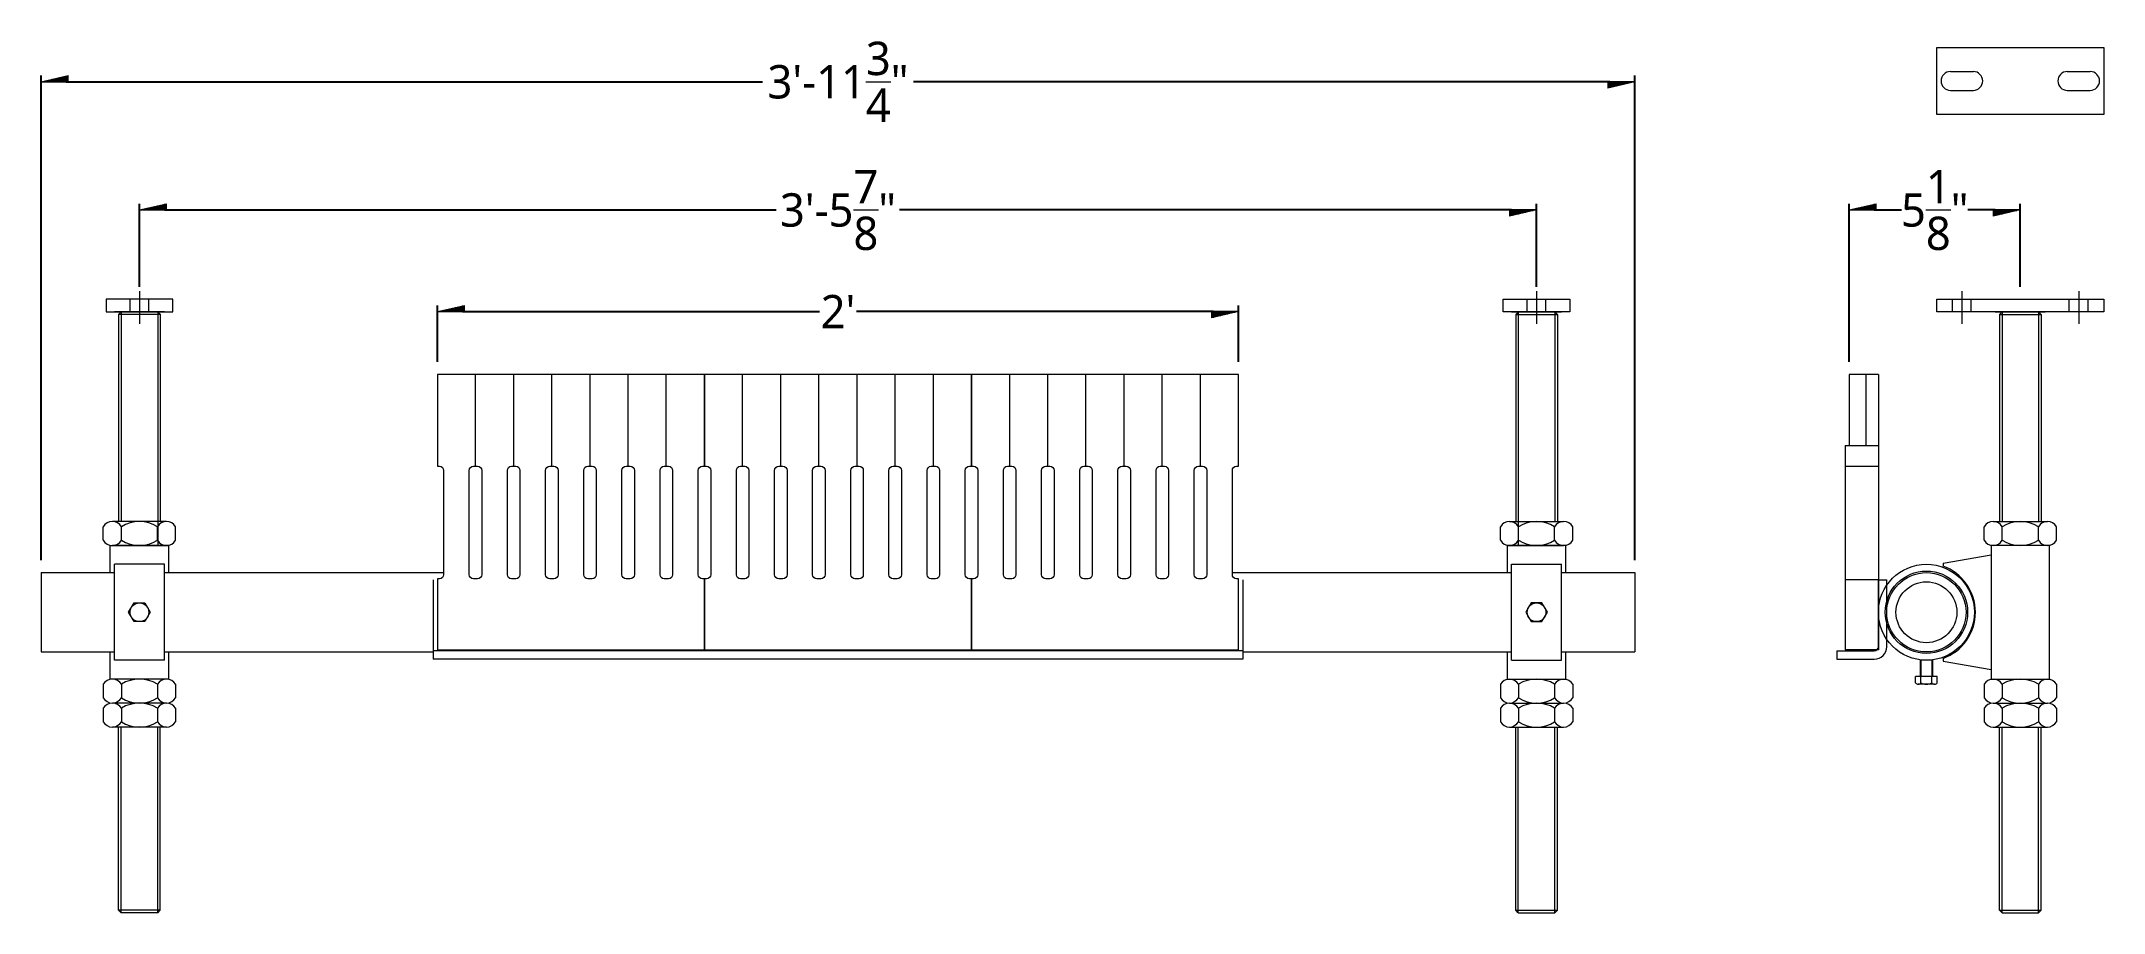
# Model space of a CAD drawing. Extents: x 165.3 to 227.1, y 119.3 to 145.4.
import ezdxf

# ---------------------------------------------------------------- set-up
doc = ezdxf.new("R2010")
doc.units = 0
doc.header["$LTSCALE"] = 0.5
doc.header["$MEASUREMENT"] = 0
doc.layers.get('0').update_dxf_attribs({"linetype": 'CONTINUOUS'})
doc.layers.get('DEFPOINTS').update_dxf_attribs({"linetype": 'CONTINUOUS'})
doc.layers.add('AM_5', color=3, linetype='CONTINUOUS', lineweight=15)
doc.styles.add('pamphlet', font='segoeui.ttf', dxfattribs={"height": 1})
doc.dimstyles.new('PAMPHLET$0', dxfattribs={"dimtxt": 1, "dimasz": 1.5, "dimexe": 0.1875, "dimexo": 0.375, "dimgap": 0.09375, "dimtad": 0, "dimtih": 1, "dimtoh": 1, "dimdec": 4, "dimzin": 0, "dimdsep": 46, "dimlunit": 4, "dimtxsty": 'pamphlet', "dimblk1": 'BFL', "dimblk2": 'BFL', "dimsah": 1, "dimcen": -0.09375, "dimadec": 0, "dimazin": 0, "dimtfac": 1, "dimtdec": 4, "dimtofl": 0, "dimtmove": 0, "dimatfit": 1, "dimldrblk": 'BFL', "dimfxl": 0, "dimtolj": 1, "dimtzin": 0, "dimarcsym": 0})

# ---------------------------------------------------------------- blocks, each defined once
blk = doc.blocks.new('BFL')
for p, q in [((0, 0), (-1.08, 0.001)), ((-1.08, 0.001), (-1.08, -0.249)), ((0, 0), (-1.08, -0.249)), ((-0.141, -0.033), (-1.08, -0.031)), ((-0.283, -0.065), (-1.08, -0.064)), ((-0.424, -0.098), (-1.08, -0.097)), ((-0.565, -0.13), (-1.08, -0.13)), ((-0.707, -0.163), (-1.08, -0.162)), ((-0.848, -0.195), (-1.08, -0.195)), ((-0.99, -0.228), (-1.08, -0.228))]:
    blk.add_line(p, q)
blk = doc.blocks.new('*D79')
at = {"layer": 'AM_5', "color": 0, "lineweight": -2, "ltscale": 0.75, "transparency": 16777216}
for p, q in [((177.184, 135.839), (177.184, 137.53)), ((177.934, 137.343), (188.626, 137.343)), ((200.434, 137.343), (189.742, 137.343)), ((201.184, 135.839), (201.184, 137.53))]:
    blk.add_line(p, q, dxfattribs=at)
at = {"layer": 'DEFPOINTS', "color": 0, "ltscale": 0.75, "transparency": 16777216}
for p in [(201.184, 137.343), (177.184, 135.464), (201.184, 135.464)]:
    blk.add_point(p, dxfattribs=at)
at = {"layer": 'AM_5', "color": 0, "lineweight": -2, "ltscale": 0.75, "transparency": 16777216, "xscale": 0.75, "yscale": 0.75, "zscale": 0.75, "rotation": 180}
blk.add_blockref('BFL', (177.184, 137.343), dxfattribs=at)
at = {"layer": 'AM_5', "color": 0, "lineweight": -2, "ltscale": 0.75, "transparency": 16777216, "xscale": 0.75, "yscale": 0.75, "zscale": 0.75}
blk.add_blockref('BFL', (201.184, 137.343), dxfattribs=at)
at = {"layer": 'AM_5', "color": 0, "ltscale": 0.75, "transparency": 16777216, "insert": (189.184, 137.343), "char_height": 1, "attachment_point": 5, "style": 'pamphlet'}
blk.add_mtext("\\A1;2'", dxfattribs=at)
blk = doc.blocks.new('*D80')
at = {"layer": 'AM_5', "color": 0, "lineweight": -2, "ltscale": 0.75, "transparency": 16777216}
for p, q in [((168.259, 138.089), (168.259, 140.576)), ((169.009, 140.389), (187.336, 140.389)), ((209.359, 140.389), (191.031, 140.389)), ((210.109, 138.089), (210.109, 140.576))]:
    blk.add_line(p, q, dxfattribs=at)
at = {"layer": 'DEFPOINTS', "color": 0, "ltscale": 0.75, "transparency": 16777216}
for p in [(210.109, 140.389), (168.259, 137.714), (210.109, 137.714)]:
    blk.add_point(p, dxfattribs=at)
at = {"layer": 'AM_5', "color": 0, "lineweight": -2, "ltscale": 0.75, "transparency": 16777216, "xscale": 0.75, "yscale": 0.75, "zscale": 0.75, "rotation": 180}
blk.add_blockref('BFL', (168.259, 140.389), dxfattribs=at)
at = {"layer": 'AM_5', "color": 0, "lineweight": -2, "ltscale": 0.75, "transparency": 16777216, "xscale": 0.75, "yscale": 0.75, "zscale": 0.75}
blk.add_blockref('BFL', (210.109, 140.389), dxfattribs=at)
at = {"layer": 'AM_5', "color": 0, "ltscale": 0.75, "transparency": 16777216, "insert": (189.184, 140.389), "char_height": 1, "attachment_point": 5, "style": 'pamphlet'}
blk.add_mtext('\\A1;3\'-5{\\H1.000000x;\\S7/8;}"', dxfattribs=at)
blk = doc.blocks.new('*D81')
at = {"layer": 'AM_5', "color": 0, "lineweight": -2, "ltscale": 0.75, "transparency": 16777216}
for p, q in [((219.474, 135.839), (219.474, 140.576)), ((220.224, 140.389), (221.042, 140.389)), ((223.849, 140.389), (223.032, 140.389)), ((224.599, 138.089), (224.599, 140.576))]:
    blk.add_line(p, q, dxfattribs=at)
at = {"layer": 'DEFPOINTS', "color": 0, "ltscale": 0.75, "transparency": 16777216}
for p in [(219.474, 140.389), (224.599, 137.714), (219.474, 135.464)]:
    blk.add_point(p, dxfattribs=at)
at = {"layer": 'AM_5', "color": 0, "lineweight": -2, "ltscale": 0.75, "transparency": 16777216, "xscale": 0.75, "yscale": 0.75, "zscale": 0.75, "rotation": 180}
blk.add_blockref('BFL', (219.474, 140.389), dxfattribs=at)
at = {"layer": 'AM_5', "color": 0, "lineweight": -2, "ltscale": 0.75, "transparency": 16777216, "xscale": 0.75, "yscale": 0.75, "zscale": 0.75}
blk.add_blockref('BFL', (224.599, 140.389), dxfattribs=at)
at = {"layer": 'AM_5', "color": 0, "ltscale": 0.75, "transparency": 16777216, "insert": (222.037, 140.389), "char_height": 1, "attachment_point": 5, "style": 'pamphlet'}
blk.add_mtext('\\A1;5{\\H1.000000x;\\S1/8;}"', dxfattribs=at)
blk = doc.blocks.new('*D82')
at = {"layer": 'AM_5', "color": 0, "lineweight": -2, "ltscale": 0.75, "transparency": 16777216}
for p, q in [((165.317, 129.901), (165.317, 144.415)), ((166.067, 144.228), (186.918, 144.228)), ((212.3, 144.228), (191.45, 144.228)), ((213.05, 129.901), (213.05, 144.415))]:
    blk.add_line(p, q, dxfattribs=at)
at = {"layer": 'DEFPOINTS', "color": 0, "ltscale": 0.75, "transparency": 16777216}
for p in [(165.317, 144.228), (165.317, 129.526), (213.05, 129.526)]:
    blk.add_point(p, dxfattribs=at)
at = {"layer": 'AM_5', "color": 0, "lineweight": -2, "ltscale": 0.75, "transparency": 16777216, "xscale": 0.75, "yscale": 0.75, "zscale": 0.75, "rotation": 180}
blk.add_blockref('BFL', (165.317, 144.228), dxfattribs=at)
at = {"layer": 'AM_5', "color": 0, "lineweight": -2, "ltscale": 0.75, "transparency": 16777216, "xscale": 0.75, "yscale": 0.75, "zscale": 0.75}
blk.add_blockref('BFL', (213.05, 144.228), dxfattribs=at)
at = {"layer": 'AM_5', "color": 0, "ltscale": 0.75, "transparency": 16777216, "insert": (189.184, 144.228), "char_height": 1, "attachment_point": 5, "style": 'pamphlet'}
blk.add_mtext('\\A1;3\'-11{\\H1.000000x;\\S3/4;}"', dxfattribs=at)

msp = doc.modelspace()

# ---------------------------------------------------------------- linework, layer by layer
at = {"layer": 'AM_5', "color": 0, "ltscale": 0.75}
for p, q in [((222.50553, 144.53302), (223.19303, 144.53302)), ((222.50553, 143.97052), (223.19303, 143.97052)), ((226.00553, 144.53302), (226.69303, 144.53302)), ((226.00553, 143.97052), (226.69303, 143.97052)), ((168.25867, 137.95161), (168.25867, 136.9733)), ((210.10867, 137.95161), (210.10867, 136.9733)), ((222.84928, 137.95161), (222.84928, 136.9733)), ((226.34928, 137.95161), (226.34928, 136.9733)), ((169.00867, 137.33863), (167.50867, 137.33863)), ((167.71179, 137.33863), (167.63367, 137.26051)), ((168.88367, 137.26051), (167.63367, 137.26051)), ((167.63367, 137.26051), (167.63367, 131.05738)), ((168.80554, 137.33863), (167.71179, 137.33863)), ((167.71179, 137.33863), (167.71179, 131.05738)), ((167.97742, 137.33863), (167.97742, 137.71363)), ((168.53992, 137.33863), (168.53992, 137.71363)), ((168.80554, 137.33863), (168.80554, 130.33863)), ((168.80554, 137.33863), (168.88367, 137.26051)), ((168.88367, 137.26051), (168.88367, 131.05738)), ((209.35867, 137.33863), (210.85867, 137.33863)), ((209.56179, 137.33863), (209.48367, 137.26051)), ((209.48367, 137.26051), (210.73367, 137.26051)), ((209.48367, 137.26051), (209.48367, 131.05738)), ((209.56179, 137.33863), (210.65554, 137.33863)), ((209.56179, 137.33863), (209.56179, 130.33863)), ((209.82742, 137.33863), (209.82742, 137.71363)), ((210.38992, 137.33863), (210.38992, 137.71363)), ((210.65554, 137.33863), (210.65554, 131.05738)), ((210.65554, 137.33863), (210.73367, 137.26051)), ((210.73367, 137.26051), (210.73367, 131.05738)), ((222.56803, 137.33863), (222.56803, 137.71363)), ((223.13053, 137.33863), (223.13053, 137.71363)), ((223.84928, 137.33863), (225.34928, 137.33863)), ((224.0524, 137.33863), (223.97428, 137.26051)), ((223.97428, 137.26051), (225.22428, 137.26051)), ((223.97428, 137.26051), (223.97428, 131.05738)), ((224.0524, 137.33863), (225.14615, 137.33863)), ((224.0524, 137.33863), (224.0524, 131.05738)), ((225.14615, 137.33863), (225.14615, 131.05738)), ((225.14615, 137.33863), (225.22428, 137.26051)), ((225.22428, 137.26051), (225.22428, 131.05738)), ((226.06803, 137.33863), (226.06803, 137.71363)), ((226.63053, 137.33863), (226.63053, 137.71363)), ((178.32652, 132.71363), (178.32652, 135.46363)), ((179.46938, 132.71363), (179.46938, 135.46363)), ((180.61224, 132.71363), (180.61224, 135.46363)), ((181.7551, 132.71363), (181.7551, 135.46363)), ((182.89795, 132.71363), (182.89795, 135.46363)), ((184.04081, 132.71363), (184.04081, 135.46363)), ((186.32652, 132.71363), (186.32652, 135.46363)), ((187.46938, 132.71363), (187.46938, 135.46363)), ((188.61224, 132.71363), (188.61224, 135.46363)), ((189.7551, 132.71363), (189.7551, 135.46363)), ((190.89795, 132.71363), (190.89795, 135.46363)), ((192.04081, 132.71363), (192.04081, 135.46363)), ((194.32652, 132.71363), (194.32652, 135.46363)), ((195.46938, 132.71363), (195.46938, 135.46363)), ((196.61224, 132.71363), (196.61224, 135.46363)), ((197.7551, 132.71363), (197.7551, 135.46363)), ((198.89795, 132.71363), (198.89795, 135.46363)), ((200.04081, 132.71363), (200.04081, 135.46363)), ((220.34928, 135.46363), (219.47428, 135.46363)), ((219.47428, 135.46363), (219.47428, 133.33863)), ((219.97428, 135.46363), (219.97428, 133.33863)), ((220.34928, 135.46363), (220.34928, 127.21363)), ((223.97428, 133.71363), (223.97428, 131.05738)), ((219.34928, 133.33863), (220.34928, 133.33863)), ((219.34928, 133.33863), (219.34928, 127.21363)), ((219.34928, 132.71363), (220.34928, 132.71363)), ((169.07057, 131.05738), (167.44677, 131.05738)), ((209.29677, 131.05738), (210.92057, 131.05738)), ((223.78738, 131.05738), (225.41117, 131.05738)), ((167.17613, 130.49488), (167.17613, 130.90113)), ((167.7174, 130.49488), (167.7174, 130.90113)), ((168.79993, 130.49488), (168.79993, 130.90113)), ((169.3412, 130.49488), (169.3412, 130.90113)), ((209.02613, 130.49488), (209.02613, 130.90113)), ((209.5674, 130.49488), (209.5674, 130.90113)), ((210.64993, 130.49488), (210.64993, 130.90113)), ((211.1912, 130.49488), (211.1912, 130.90113)), ((223.51674, 130.49488), (223.51674, 130.90113)), ((224.05801, 130.49488), (224.05801, 130.90113)), ((225.14054, 130.49488), (225.14054, 130.90113)), ((225.68181, 130.49488), (225.68181, 130.90113)), ((167.38367, 130.33863), (167.63367, 130.33863)), ((169.07057, 130.33863), (167.44677, 130.33863)), ((169.00867, 129.77613), (167.50867, 129.77613)), ((167.50867, 126.90113), (167.50867, 129.77613)), ((169.13367, 130.33863), (168.88367, 130.33863)), ((169.00867, 126.90113), (169.00867, 129.77613)), ((209.23367, 130.33863), (209.48367, 130.33863)), ((209.29677, 130.33863), (210.92057, 130.33863)), ((209.35867, 129.77613), (210.85867, 129.77613)), ((209.35867, 126.90113), (209.35867, 129.77613)), ((210.98367, 130.33863), (210.73367, 130.33863)), ((210.85867, 126.90113), (210.85867, 129.77613)), ((222.28678, 129.80738), (223.72428, 130.05738)), ((222.28678, 129.80738), (222.28678, 129.71966)), ((165.31729, 129.52613), (167.50867, 129.52613)), ((165.31729, 129.52613), (165.31729, 127.15113)), ((169.00867, 129.52613), (177.37117, 129.52613)), ((177.05867, 129.30738), (177.05867, 126.93238)), ((200.99617, 129.52613), (209.35867, 129.52613)), ((201.30867, 129.30738), (201.30867, 126.93238)), ((210.85867, 129.52613), (213.05004, 129.52613)), ((213.05004, 129.52613), (213.05004, 127.15113)), ((219.34928, 129.32374), (220.34928, 129.32374)), ((220.34928, 127.30738), (220.34928, 129.30738)), ((220.34928, 129.30738), (220.59928, 129.30738)), ((220.59928, 127.30738), (220.59928, 129.30738)), ((167.93391, 128.33863), (168.09629, 128.61988)), ((168.09629, 128.61988), (168.42105, 128.61988)), ((168.42105, 128.61988), (168.58343, 128.33863)), ((209.94629, 128.61988), (209.78391, 128.33863)), ((210.27105, 128.61988), (209.94629, 128.61988)), ((210.43343, 128.33863), (210.27105, 128.61988)), ((168.09629, 128.05738), (167.93391, 128.33863)), ((168.42105, 128.05738), (168.09629, 128.05738)), ((168.58343, 128.33863), (168.42105, 128.05738)), ((209.78391, 128.33863), (209.94629, 128.05738)), ((209.94629, 128.05738), (210.27105, 128.05738)), ((210.27105, 128.05738), (210.43343, 128.33863)), ((165.31729, 127.15113), (167.50867, 127.15113)), ((169.00867, 126.90113), (167.50867, 126.90113)), ((169.00867, 127.15113), (177.05867, 127.15113)), ((201.30867, 127.18238), (177.05867, 127.18238)), ((201.30867, 126.93238), (177.05867, 126.93238)), ((201.30867, 127.15113), (209.35867, 127.15113)), ((209.35867, 126.90113), (210.85867, 126.90113)), ((210.85867, 127.15113), (213.05004, 127.15113)), ((219.09928, 127.18238), (220.22428, 127.18238)), ((219.09928, 127.18238), (219.09928, 126.93238)), ((219.09928, 126.93238), (220.22428, 126.93238)), ((220.34928, 127.21363), (219.34928, 127.21363)), ((221.59928, 126.91341), (221.59928, 126.41702)), ((221.62271, 126.91052), (221.62271, 126.41702)), ((221.95084, 126.91052), (221.95084, 126.41702)), ((221.97428, 126.91341), (221.97428, 126.41702)), ((222.28678, 126.95761), (222.28678, 126.86988)), ((222.28678, 126.86988), (223.72428, 126.61988)), ((167.17613, 126.18238), (167.17613, 125.77613)), ((169.07057, 126.33863), (167.44677, 126.33863)), ((167.7174, 126.18238), (167.7174, 125.77613)), ((168.79993, 126.18238), (168.79993, 125.77613)), ((169.3412, 126.18238), (169.3412, 125.77613)), ((209.02613, 126.18238), (209.02613, 125.77613)), ((209.29677, 126.33863), (210.92057, 126.33863)), ((209.5674, 126.18238), (209.5674, 125.77613)), ((210.64993, 126.18238), (210.64993, 125.77613)), ((211.1912, 126.18238), (211.1912, 125.77613)), ((222.11153, 126.41702), (221.46202, 126.41702)), ((221.46202, 126.22952), (221.46202, 126.41702)), ((222.03035, 126.18264), (221.54321, 126.18264)), ((221.6244, 126.18264), (221.6244, 126.41702)), ((221.94916, 126.18264), (221.94916, 126.41702)), ((222.11153, 126.22952), (222.11153, 126.41702)), ((223.51674, 126.18238), (223.51674, 125.77613)), ((223.78738, 126.33863), (225.41117, 126.33863)), ((224.05801, 126.18238), (224.05801, 125.77613)), ((225.14054, 126.18238), (225.14054, 125.77613)), ((225.68181, 126.18238), (225.68181, 125.77613)), ((167.17613, 125.46363), (167.17613, 125.05738)), ((169.07057, 125.61988), (167.44677, 125.61988)), ((169.07057, 125.61988), (167.44677, 125.61988)), ((167.7174, 125.46363), (167.7174, 125.05738)), ((168.79993, 125.46363), (168.79993, 125.05738)), ((169.3412, 125.46363), (169.3412, 125.05738)), ((209.02613, 125.46363), (209.02613, 125.05738)), ((209.29677, 125.61988), (210.92057, 125.61988)), ((209.29677, 125.61988), (210.92057, 125.61988)), ((209.5674, 125.46363), (209.5674, 125.05738)), ((210.64993, 125.46363), (210.64993, 125.05738)), ((211.1912, 125.46363), (211.1912, 125.05738)), ((223.51674, 125.46363), (223.51674, 125.05738)), ((223.78738, 125.61988), (225.41117, 125.61988)), ((223.78738, 125.61988), (225.41117, 125.61988)), ((224.05801, 125.46363), (224.05801, 125.05738)), ((225.14054, 125.46363), (225.14054, 125.05738)), ((225.68181, 125.46363), (225.68181, 125.05738)), ((169.07057, 124.90113), (167.44677, 124.90113)), ((167.63367, 119.41676), (167.63367, 124.90113)), ((167.71179, 119.33863), (167.71179, 124.90113)), ((168.80554, 119.33863), (168.80554, 124.90113)), ((168.88367, 119.41676), (168.88367, 124.90113)), ((209.29677, 124.90113), (210.92057, 124.90113)), ((209.48367, 119.41676), (209.48367, 124.90113)), ((209.56179, 119.33863), (209.56179, 124.90113)), ((210.65554, 119.33863), (210.65554, 124.90113)), ((210.73367, 119.41676), (210.73367, 124.90113)), ((223.78738, 124.90113), (225.41117, 124.90113)), ((223.97428, 119.41676), (223.97428, 124.90113)), ((224.0524, 119.33863), (224.0524, 124.90113)), ((225.14615, 119.33863), (225.14615, 124.90113)), ((225.22428, 119.41676), (225.22428, 124.90113)), ((168.88367, 119.41676), (167.63367, 119.41676)), ((167.71179, 119.33863), (167.63367, 119.41676)), ((168.80554, 119.33863), (167.71179, 119.33863)), ((168.80554, 119.33863), (168.88367, 119.41676)), ((209.48367, 119.41676), (210.73367, 119.41676)), ((209.56179, 119.33863), (209.48367, 119.41676)), ((209.56179, 119.33863), (210.65554, 119.33863)), ((210.65554, 119.33863), (210.73367, 119.41676)), ((223.97428, 119.41676), (225.22428, 119.41676)), ((224.0524, 119.33863), (223.97428, 119.41676)), ((224.0524, 119.33863), (225.14615, 119.33863)), ((225.14615, 119.33863), (225.22428, 119.41676))]:
    msp.add_line(p, q, dxfattribs=at)
for points in [[(222.09928, 145.25177), (227.09928, 145.25177), (227.09928, 143.25177), (222.09928, 143.25177)], [(169.25867, 137.71363), (167.25867, 137.71363), (167.25867, 137.33863), (169.25867, 137.33863)], [(209.10867, 137.71363), (211.10867, 137.71363), (211.10867, 137.33863), (209.10867, 137.33863)], [(222.09928, 137.71363), (227.09928, 137.71363), (227.09928, 137.33863), (222.09928, 137.33863)], [(223.72428, 126.33863), (225.47428, 126.33863), (225.47428, 130.33863), (223.72428, 130.33863)]]:
    msp.add_lwpolyline(points, close=True, dxfattribs=at)
for points in [[(185.18367, 132.71363), (185.18367, 135.46363), (177.18367, 135.46363), (177.18367, 132.71363)], [(193.18367, 132.71363), (193.18367, 135.46363), (185.18367, 135.46363), (185.18367, 132.71363)], [(201.18367, 132.71363), (201.18367, 135.46363), (193.18367, 135.46363), (193.18367, 132.71363)], [(167.38367, 129.52613), (167.38367, 130.33863), (169.13367, 130.33863), (169.13367, 129.52613)], [(210.98367, 129.52613), (210.98367, 130.33863), (209.23367, 130.33863), (209.23367, 129.52613)], [(177.18367, 129.33863), (177.18367, 127.21363), (185.18367, 127.21363), (185.18367, 129.33863)], [(185.18367, 129.33863), (185.18367, 127.21363), (193.18367, 127.21363), (193.18367, 129.33863)], [(193.18367, 129.33863), (193.18367, 127.21363), (201.18367, 127.21363), (201.18367, 129.33863)], [(169.13367, 127.15113), (169.13367, 126.33863), (167.38367, 126.33863), (167.38367, 127.15113)], [(209.23367, 127.15113), (209.23367, 126.33863), (210.98367, 126.33863), (210.98367, 127.15113)]]:
    msp.add_lwpolyline(points, dxfattribs=at)
for points in [[(177.18367, 132.71363), (177.24617, 132.71363, -0.41421356), (177.37117, 132.58863), (177.37117, 129.46363, -0.41421356), (177.24617, 129.33863), (177.18367, 129.33863)], [(185.18367, 129.33863), (185.12117, 129.33863, -0.41421356), (184.99617, 129.46363), (184.99617, 132.58863, -0.41421356), (185.12117, 132.71363), (185.18367, 132.71363)], [(185.18367, 132.71363), (185.24617, 132.71363, -0.41421356), (185.37117, 132.58863), (185.37117, 129.46363, -0.41421356), (185.24617, 129.33863), (185.18367, 129.33863)], [(193.18367, 129.33863), (193.12117, 129.33863, -0.41421356), (192.99617, 129.46363), (192.99617, 132.58863, -0.41421356), (193.12117, 132.71363), (193.18367, 132.71363)], [(193.18367, 132.71363), (193.24617, 132.71363, -0.41421356), (193.37117, 132.58863), (193.37117, 129.46363, -0.41421356), (193.24617, 129.33863), (193.18367, 129.33863)], [(201.18367, 129.33863), (201.12117, 129.33863, -0.41421356), (200.99617, 129.46363), (200.99617, 132.58863, -0.41421356), (201.12117, 132.71363), (201.18367, 132.71363)]]:
    msp.add_lwpolyline(points, format="xyb", dxfattribs=at)
for points in [[(178.38902, 129.33863), (178.26402, 129.33863, -0.41421356), (178.13902, 129.46363), (178.13902, 132.58863, -0.41421356), (178.26402, 132.71363), (178.38902, 132.71363, -0.41421356), (178.51402, 132.58863), (178.51402, 129.46363, -0.41421356)], [(179.53188, 129.33863), (179.40688, 129.33863, -0.41421356), (179.28188, 129.46363), (179.28188, 132.58863, -0.41421356), (179.40688, 132.71363), (179.53188, 132.71363, -0.41421356), (179.65688, 132.58863), (179.65688, 129.46363, -0.41421356)], [(180.67474, 129.33863), (180.54974, 129.33863, -0.41421356), (180.42474, 129.46363), (180.42474, 132.58863, -0.41421356), (180.54974, 132.71363), (180.67474, 132.71363, -0.41421356), (180.79974, 132.58863), (180.79974, 129.46363, -0.41421356)], [(181.8176, 129.33863), (181.6926, 129.33863, -0.41421356), (181.5676, 129.46363), (181.5676, 132.58863, -0.41421356), (181.6926, 132.71363), (181.8176, 132.71363, -0.41421356), (181.9426, 132.58863), (181.9426, 129.46363, -0.41421356)], [(182.96045, 129.33863), (182.83545, 129.33863, -0.41421356), (182.71045, 129.46363), (182.71045, 132.58863, -0.41421356), (182.83545, 132.71363), (182.96045, 132.71363, -0.41421356), (183.08545, 132.58863), (183.08545, 129.46363, -0.41421356)], [(184.10331, 129.33863), (183.97831, 129.33863, -0.41421356), (183.85331, 129.46363), (183.85331, 132.58863, -0.41421356), (183.97831, 132.71363), (184.10331, 132.71363, -0.41421356), (184.22831, 132.58863), (184.22831, 129.46363, -0.41421356)], [(186.38902, 129.33863), (186.26402, 129.33863, -0.41421356), (186.13902, 129.46363), (186.13902, 132.58863, -0.41421356), (186.26402, 132.71363), (186.38902, 132.71363, -0.41421356), (186.51402, 132.58863), (186.51402, 129.46363, -0.41421356)], [(187.53188, 129.33863), (187.40688, 129.33863, -0.41421356), (187.28188, 129.46363), (187.28188, 132.58863, -0.41421356), (187.40688, 132.71363), (187.53188, 132.71363, -0.41421356), (187.65688, 132.58863), (187.65688, 129.46363, -0.41421356)], [(188.67474, 129.33863), (188.54974, 129.33863, -0.41421356), (188.42474, 129.46363), (188.42474, 132.58863, -0.41421356), (188.54974, 132.71363), (188.67474, 132.71363, -0.41421356), (188.79974, 132.58863), (188.79974, 129.46363, -0.41421356)], [(189.8176, 129.33863), (189.6926, 129.33863, -0.41421356), (189.5676, 129.46363), (189.5676, 132.58863, -0.41421356), (189.6926, 132.71363), (189.8176, 132.71363, -0.41421356), (189.9426, 132.58863), (189.9426, 129.46363, -0.41421356)], [(190.96045, 129.33863), (190.83545, 129.33863, -0.41421356), (190.71045, 129.46363), (190.71045, 132.58863, -0.41421356), (190.83545, 132.71363), (190.96045, 132.71363, -0.41421356), (191.08545, 132.58863), (191.08545, 129.46363, -0.41421356)], [(192.10331, 129.33863), (191.97831, 129.33863, -0.41421356), (191.85331, 129.46363), (191.85331, 132.58863, -0.41421356), (191.97831, 132.71363), (192.10331, 132.71363, -0.41421356), (192.22831, 132.58863), (192.22831, 129.46363, -0.41421356)], [(194.38902, 129.33863), (194.26402, 129.33863, -0.41421356), (194.13902, 129.46363), (194.13902, 132.58863, -0.41421356), (194.26402, 132.71363), (194.38902, 132.71363, -0.41421356), (194.51402, 132.58863), (194.51402, 129.46363, -0.41421356)], [(195.53188, 129.33863), (195.40688, 129.33863, -0.41421356), (195.28188, 129.46363), (195.28188, 132.58863, -0.41421356), (195.40688, 132.71363), (195.53188, 132.71363, -0.41421356), (195.65688, 132.58863), (195.65688, 129.46363, -0.41421356)], [(196.67474, 129.33863), (196.54974, 129.33863, -0.41421356), (196.42474, 129.46363), (196.42474, 132.58863, -0.41421356), (196.54974, 132.71363), (196.67474, 132.71363, -0.41421356), (196.79974, 132.58863), (196.79974, 129.46363, -0.41421356)], [(197.8176, 129.33863), (197.6926, 129.33863, -0.41421356), (197.5676, 129.46363), (197.5676, 132.58863, -0.41421356), (197.6926, 132.71363), (197.8176, 132.71363, -0.41421356), (197.9426, 132.58863), (197.9426, 129.46363, -0.41421356)], [(198.96045, 129.33863), (198.83545, 129.33863, -0.41421356), (198.71045, 129.46363), (198.71045, 132.58863, -0.41421356), (198.83545, 132.71363), (198.96045, 132.71363, -0.41421356), (199.08545, 132.58863), (199.08545, 129.46363, -0.41421356)], [(200.10331, 129.33863), (199.97831, 129.33863, -0.41421356), (199.85331, 129.46363), (199.85331, 132.58863, -0.41421356), (199.97831, 132.71363), (200.10331, 132.71363, -0.41421356), (200.22831, 132.58863), (200.22831, 129.46363, -0.41421356)]]:
    msp.add_lwpolyline(points, format="xyb", close=True, dxfattribs=at)
for centre, radius in [((221.78678, 128.33863), 1.4375), ((221.78678, 128.33863), 1.2345), ((221.78678, 128.33863), 1.1875), ((221.78678, 128.33863), 0.9115), ((168.25867, 128.33863), 0.28125), ((210.10867, 128.33863), 0.28125)]:
    msp.add_circle(centre, radius, dxfattribs=at)
for centre, radius, start, end in [((222.50553, 144.25177), 0.28125, 90, 270), ((223.19303, 144.25177), 0.28125, 270, 90), ((226.00553, 144.25177), 0.28125, 90, 270), ((226.69303, 144.25177), 0.28125, 270, 90), ((167.44677, 130.74488), 0.3125, 30, 150), ((168.25867, 130.04176), 1.01562, 57.7957725, 122.2042275), ((169.07057, 130.74488), 0.3125, 30, 150), ((209.29677, 130.74488), 0.3125, 30, 150), ((210.10867, 130.04176), 1.01562, 57.7957725, 122.2042275), ((210.92057, 130.74488), 0.3125, 30, 150), ((223.78738, 130.74488), 0.3125, 30, 150), ((224.59928, 130.04176), 1.01562, 57.7957725, 122.2042275), ((225.41117, 130.74488), 0.3125, 30, 150), ((167.44677, 130.65113), 0.3125, 210, 330), ((168.25867, 131.35426), 1.01562, 237.7957725, 302.2042275), ((169.07057, 130.65113), 0.3125, 210, 330), ((209.29677, 130.65113), 0.3125, 210, 330), ((210.10867, 131.35426), 1.01562, 237.7957725, 302.2042275), ((210.92057, 130.65113), 0.3125, 210, 330), ((223.78738, 130.65113), 0.3125, 210, 330), ((224.59928, 131.35426), 1.01562, 237.7957725, 302.2042275), ((225.41117, 130.65113), 0.3125, 210, 330), ((221.78678, 128.33863), 1.46875, 289.9028019, 70.0971981), ((220.22428, 127.30738), 0.125, 270, 0), ((220.22428, 127.30738), 0.375, 270, 0), ((167.44677, 126.02613), 0.3125, 30, 150), ((168.25867, 125.32301), 1.01562, 57.7957725, 122.2042275), ((169.07057, 126.02613), 0.3125, 30, 150), ((209.29677, 126.02613), 0.3125, 30, 150), ((210.10867, 125.32301), 1.01562, 57.7957725, 122.2042275), ((210.92057, 126.02613), 0.3125, 30, 150), ((221.54321, 126.27639), 0.09375, 210, 330), ((221.78678, 126.48733), 0.30469, 237.7957725, 302.2042275), ((222.03035, 126.27639), 0.09375, 210, 330), ((223.78738, 126.02613), 0.3125, 30, 150), ((224.59928, 125.32301), 1.01562, 57.7957725, 122.2042275), ((225.41117, 126.02613), 0.3125, 30, 150), ((167.44677, 125.93238), 0.3125, 210, 330), ((167.44677, 125.30738), 0.3125, 30, 150), ((168.25867, 126.63551), 1.01562, 237.7957725, 302.2042275), ((168.25867, 124.60426), 1.01562, 57.7957725, 122.2042275), ((169.07057, 125.93238), 0.3125, 210, 330), ((169.07057, 125.30738), 0.3125, 30, 150), ((209.29677, 125.93238), 0.3125, 210, 330), ((209.29677, 125.30738), 0.3125, 30, 150), ((210.10867, 126.63551), 1.01562, 237.7957725, 302.2042275), ((210.10867, 124.60426), 1.01562, 57.7957725, 122.2042275), ((210.92057, 125.93238), 0.3125, 210, 330), ((210.92057, 125.30738), 0.3125, 30, 150), ((223.78738, 125.93238), 0.3125, 210, 330), ((223.78738, 125.30738), 0.3125, 30, 150), ((224.59928, 126.63551), 1.01562, 237.7957725, 302.2042275), ((224.59928, 124.60426), 1.01562, 57.7957725, 122.2042275), ((225.41117, 125.93238), 0.3125, 210, 330), ((225.41117, 125.30738), 0.3125, 30, 150), ((167.44677, 125.21363), 0.3125, 210, 330), ((168.25867, 125.91676), 1.01562, 237.7957725, 302.2042275), ((169.07057, 125.21363), 0.3125, 210, 330), ((209.29677, 125.21363), 0.3125, 210, 330), ((210.10867, 125.91676), 1.01562, 237.7957725, 302.2042275), ((210.92057, 125.21363), 0.3125, 210, 330), ((223.78738, 125.21363), 0.3125, 210, 330), ((224.59928, 125.91676), 1.01562, 237.7957725, 302.2042275), ((225.41117, 125.21363), 0.3125, 210, 330)]:
    msp.add_arc(centre, radius, start, end, dxfattribs=at)
for p in [(178.32652, 132.71363), (179.46938, 132.71363), (180.61224, 132.71363), (181.7551, 132.71363), (182.89795, 132.71363), (184.04081, 132.71363), (186.32652, 132.71363), (187.46938, 132.71363), (188.61224, 132.71363), (189.7551, 132.71363), (190.89795, 132.71363), (192.04081, 132.71363), (194.32652, 132.71363), (195.46938, 132.71363), (196.61224, 132.71363), (197.7551, 132.71363), (198.89795, 132.71363), (200.04081, 132.71363)]:
    msp.add_point(p, dxfattribs=at)

# ---------------------------------------------------------------- dimensions: what is measured, and where the dimension line sits
for base, p1, p2, picture, middle in [((165.317294, 144.227732), (213.050039, 129.526131), (165.317294, 129.526131), '*D82', (189.183666, 144.227732)), ((210.10867, 140.38878), (168.25867, 137.71363), (210.10867, 137.71363), '*D80', (189.18367, 140.38878)), ((219.47428, 140.38878), (224.59928, 137.71363), (219.47428, 135.46363), '*D81', (222.03678, 140.38878)), ((201.18367, 137.34265), (177.18367, 135.46363), (201.18367, 135.46363), '*D79', (189.18367, 137.34265))]:
    dim = msp.add_linear_dim(base=base, p1=p1, p2=p2, dimstyle='PAMPHLET$0', override={"dimasz": 0.75}, dxfattribs=at)
    dim.commit()
    dim.dimension.update_dxf_attribs({"geometry": picture, "text_midpoint": middle})

doc.saveas('drawing.dxf')
